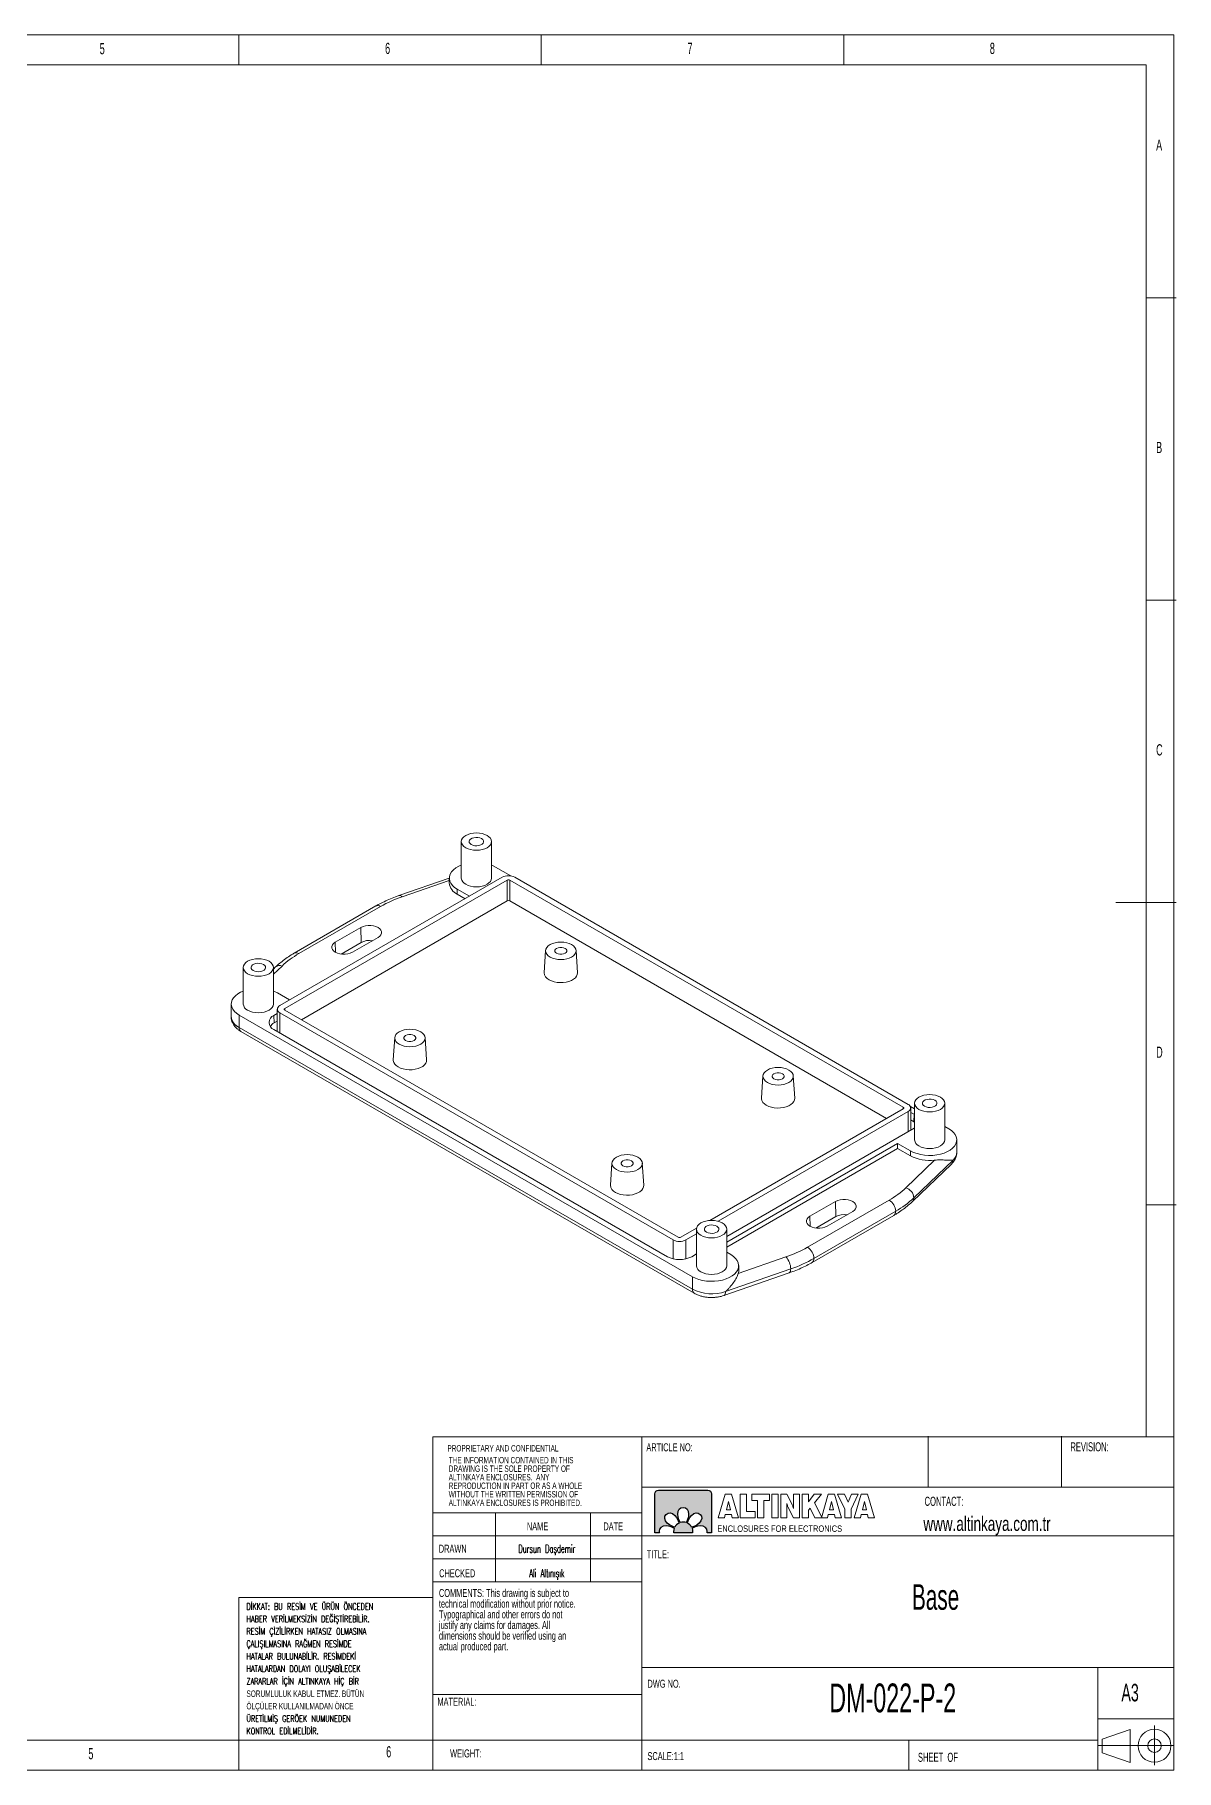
# Model space of a CAD drawing. Header units: millimetres. Extents: x 5 to 415, y 5 to 292.
# Drawn here: x 226.2 to 415, y 5 to 292 of the extents above; entities that cross this region are included whole.
import ezdxf

# ---------------------------------------------------------------- set-up
doc = ezdxf.new("R2010")
doc.units = ezdxf.units.MM
doc.layers.add('LAYER_1', color=179, linetype='Continuous', lineweight=15)
doc.layers.add('LAYER_2', color=1, linetype='Continuous')
doc.styles.add('SLDTEXTSTYLE0', font='TXT', dxfattribs={"width": 0.7})
doc.styles.add('SLDTEXTSTYLE1', font='TXT', dxfattribs={"width": 0.605})
doc.styles.add('SLDTEXTSTYLE2', font='TXT', dxfattribs={"width": 0.605, "bigfont": 'bigfont'})

# ---------------------------------------------------------------- blocks, each defined once
blk = doc.blocks.new('Block6')
at = {"layer": 'LAYER_1', "color": 250}
for p, q in [((0, 0), (1.27, 4.36)), ((1.27, 4.36), (2.44, 4.36)), ((2.44, 4.36), (3.71, 0)), ((4.04, 0), (4.04, 4.36)), ((4.04, 4.36), (5.2, 4.36)), ((5.2, 4.36), (5.2, 1.16)), ((6.19, 3.21), (6.19, 4.36)), ((6.19, 4.36), (9.41, 4.36)), ((7.23, 3.21), (6.19, 3.21)), ((7.23, 0), (7.23, 3.21)), ((9.41, 3.21), (8.39, 3.21)), ((8.39, 3.21), (8.39, 0)), ((9.41, 4.36), (9.41, 3.21)), ((9.82, 0), (9.82, 4.36)), ((9.82, 4.36), (11, 4.36)), ((11, 4.36), (11, 0)), ((11.52, 0), (11.52, 4.36)), ((11.52, 4.36), (12.62, 4.36)), ((12.62, 4.36), (13.64, 2.33)), ((13.82, 2.3), (13.82, 4.36)), ((13.82, 4.36), (14.92, 4.36)), ((14.92, 4.36), (14.92, 0)), ((15.42, 0), (15.42, 4.36)), ((15.42, 4.36), (16.57, 4.36)), ((16.57, 4.36), (16.57, 2.92)), ((16.57, 2.92), (17.61, 4.36)), ((17.61, 4.36), (18.96, 4.36)), ((18.96, 4.36), (17.67, 2.75)), ((18.94, 0), (20.21, 4.36)), ((20.21, 4.36), (21.38, 4.36)), ((21.38, 4.36), (22.65, 0)), ((23.27, 1.61), (21.94, 4.36)), ((21.94, 4.36), (23.22, 4.36)), ((23.22, 4.36), (23.84, 2.87)), ((23.84, 2.87), (24.47, 4.36)), ((25.72, 4.36), (24.42, 1.61)), ((24.47, 4.36), (25.72, 4.36)), ((25, 0), (26.27, 4.36)), ((26.27, 4.36), (27.44, 4.36)), ((27.44, 4.36), (28.71, 0)), ((1.14, 0), (0, 0)), ((1.28, 0.58), (1.14, 0)), ((2.43, 0.58), (1.28, 0.58)), ((1.86, 3), (1.49, 1.49)), ((1.49, 1.49), (2.22, 1.49)), ((2.22, 1.49), (1.86, 3)), ((2.56, 0), (2.43, 0.58)), ((3.71, 0), (2.56, 0)), ((6.77, 0), (4.04, 0)), ((5.2, 1.16), (6.77, 1.16)), ((6.77, 1.16), (6.77, 0)), ((8.39, 0), (7.23, 0)), ((11, 0), (9.82, 0)), ((12.62, 0), (11.52, 0)), ((12.62, 2.04), (12.62, 0)), ((13.82, 0), (12.8, 2.01)), ((14.92, 0), (13.82, 0)), ((16.57, 0), (15.42, 0)), ((16.86, 1.75), (16.57, 1.39)), ((16.57, 1.39), (16.57, 0)), ((17.74, 0), (16.86, 1.75)), ((17.67, 2.75), (19.12, 0)), ((19.12, 0), (17.74, 0)), ((20.08, 0), (18.94, 0)), ((20.22, 0.58), (20.08, 0)), ((21.37, 0.58), (20.22, 0.58)), ((20.8, 3), (20.43, 1.49)), ((20.43, 1.49), (21.16, 1.49)), ((21.16, 1.49), (20.8, 3)), ((21.5, 0), (21.37, 0.58)), ((22.65, 0), (21.5, 0)), ((23.27, 0), (23.27, 1.61)), ((24.42, 0), (23.27, 0)), ((24.42, 1.61), (24.42, 0)), ((26.14, 0), (25, 0)), ((26.28, 0.58), (26.14, 0)), ((27.43, 0.58), (26.28, 0.58)), ((26.86, 3), (26.49, 1.49)), ((26.49, 1.49), (27.21, 1.49)), ((27.21, 1.49), (26.86, 3)), ((27.56, 0), (27.43, 0.58)), ((28.71, 0), (27.56, 0))]:
    blk.add_line(p, q, dxfattribs=at)
for points in [[(12.7, 2.26), (12.67, 2.37), (12.63, 2.5), (12.59, 2.64)], [(12.59, 2.64), (12.6, 2.56), (12.61, 2.48), (12.62, 2.4)], [(12.62, 2.4), (12.62, 2.31), (12.62, 2.19), (12.62, 2.04)], [(12.8, 2.01), (12.77, 2.07), (12.74, 2.16), (12.7, 2.26)], [(13.64, 2.33), (13.67, 2.28), (13.7, 2.19), (13.73, 2.09)], [(13.73, 2.09), (13.77, 1.99), (13.81, 1.86), (13.85, 1.71)], [(13.82, 1.97), (13.82, 2.06), (13.82, 2.17), (13.82, 2.3)], [(13.85, 1.71), (13.84, 1.79), (13.83, 1.87), (13.82, 1.97)]]:
    blk.add_open_spline(points, degree=3, dxfattribs=at)
blk = doc.blocks.new('Block5')
at = {"layer": 'LAYER_1'}
for p, q in [((6.79, 7.34), (1.01, 5.34)), ((6.79, 7.34), (6.79, 0.54)), ((11.82, 8.19), (11.82, 0)), ((0, 4.03), (15.88, 4.03)), ((1.01, 5.34), (1.01, 2.54)), ((1.01, 2.54), (6.79, 0.54))]:
    blk.add_line(p, q, dxfattribs=at)
for radius in [3.4, 1.4]:
    blk.add_circle((11.82, 3.99), radius, dxfattribs=at)
blk = doc.blocks.new('Block4_1')
at = {"color": 7, "linetype": 'Continuous', "lineweight": 0, "insert": (0.07, 1.37), "char_height": 1.3229, "attachment_point": 1, "style": 'SLDTEXTSTYLE0'}
blk.add_mtext('ENCLOSURES FOR ELECTRONICS', dxfattribs=at)
blk = doc.blocks.new('SW_NOTE_0')
at = {"color": 0, "linetype": 'Continuous', "lineweight": 0, "char_height": 1.3229, "attachment_point": 1, "style": 'SLDTEXTSTYLE1'}
for s, insert in [('technical modification without prior notice.', (0, -0.06)), ('COMMENTS: This drawing is subject to', (0, 1.71)), ('Typographical and other errors do not', (0, -1.82)), ('justify any claims for damages. All', (0, -3.59)), ('dimensions should be verified using an', (0, -5.35)), ('actual produced part.', (0, -7.11))]:
    blk.add_mtext(s, dxfattribs=dict(at, insert=insert))
blk = doc.blocks.new('SW_NOTE_1')
at = {"color": 0, "linetype": 'Continuous', "lineweight": 0, "char_height": 1.0583, "attachment_point": 1, "style": 'SLDTEXTSTYLE1'}
for s, insert in [('THE INFORMATION CONTAINED IN THIS', (0, 1.36)), ('ALTINKAYA ENCLOSURES.  ANY', (0, -1.46)), ('DRAWING IS THE SOLE PROPERTY OF', (0, -0.05)), ('REPRODUCTION IN PART OR AS A WHOLE', (0, -2.87)), ('WITHOUT THE WRITTEN PERMISSION OF', (0, -4.28)), ('ALTINKAYA ENCLOSURES IS PROHIBITED.', (0, -5.69))]:
    blk.add_mtext(s, dxfattribs=dict(at, insert=insert))
blk = doc.blocks.new('SW_NOTE_2')
at = {"layer": 'LAYER_1', "color": 0, "char_height": 1.06, "attachment_point": 1}
for s, insert, style in [('DİKKAT: BU RESİM VE ÜRÜN ÖNCEDEN', (0, 1.37), 'SLDTEXTSTYLE2'), ('HABER VERİLMEKSİZİN DEĞİŞTİREBİLİR.', (0, -0.69), 'SLDTEXTSTYLE2'), ('RESİM ÇİZİLİRKEN HATASIZ OLMASINA', (0, -2.75), 'SLDTEXTSTYLE2'), ('ÇALIŞILMASINA RAĞMEN RESİMDE', (0, -4.81), 'SLDTEXTSTYLE2'), ('HATALAR BULUNABİLİR. RESİMDEKİ', (0, -6.87), 'SLDTEXTSTYLE2'), ('ZARARLAR İÇİN ALTINKAYA HİÇ BİR', (0, -10.99), 'SLDTEXTSTYLE2'), ('HATALARDAN DOLAYI OLUŞABİLECEK', (0, -8.93), 'SLDTEXTSTYLE2'), ('SORUMLULUK KABUL ETMEZ. BÜTÜN', (0, -13.05), 'SLDTEXTSTYLE1'), ('ÖLÇÜLER KULLANILMADAN ÖNCE', (0, -15.11), 'SLDTEXTSTYLE1'), ('ÜRETİLMİŞ GERÖEK NUMUNEDEN', (0, -17.17), 'SLDTEXTSTYLE2'), ('KONTROL EDİLMELİDİR.', (0, -19.23), 'SLDTEXTSTYLE2')]:
    blk.add_mtext(s, dxfattribs=dict(at, insert=insert, style=style))

msp = doc.modelspace()

# ---------------------------------------------------------------- hatches: boundary and pattern name
at = {"layer": 'LAYER_2'}
h = msp.add_hatch(color=256, dxfattribs=at)
edge = h.paths.add_edge_path(flags=0)
edge.add_spline(control_points=[(329.363, 51.312), (329.041, 51.312), (328.778, 51.05), (328.778, 50.727)], knot_values=[0.9444444, 0.9444444, 0.9444444, 0.9444444, 1, 1, 1, 1], weights=[1, 1, 1, 1], degree=3, periodic=0)
edge.add_line((328.778, 50.727), (328.778, 44.291))
edge.add_line((328.778, 44.291), (329.516, 44.291))
edge.add_spline(control_points=[(329.516, 44.291), (329.5, 44.362), (329.491, 44.438), (329.492, 44.518)], knot_values=[0.7777778, 0.7777778, 0.7777778, 0.7777778, 0.8333333, 0.8333333, 0.8333333, 0.8333333], weights=[1, 1, 1, 1], degree=3, periodic=0)
edge.add_spline(control_points=[(329.492, 44.518), (329.489, 45.083), (329.911, 45.404), (330.619, 45.418)], knot_values=[0.7222222, 0.7222222, 0.7222222, 0.7222222, 0.7777778, 0.7777778, 0.7777778, 0.7777778], weights=[1, 1, 1, 1], degree=3, periodic=0)
edge.add_spline(control_points=[(330.619, 45.418), (331.239, 45.429), (331.856, 45.083), (331.999, 44.997)], knot_values=[0.6666667, 0.6666667, 0.6666667, 0.6666667, 0.7222222, 0.7222222, 0.7222222, 0.7222222], weights=[1, 1, 1, 1], degree=3, periodic=0)
edge.add_spline(control_points=[(331.999, 44.997), (331.948, 44.845), (331.921, 44.683), (331.921, 44.514)], knot_values=[0.6111111, 0.6111111, 0.6111111, 0.6111111, 0.6666667, 0.6666667, 0.6666667, 0.6666667], weights=[1, 1, 1, 1], degree=3, periodic=0)
edge.add_spline(control_points=[(331.921, 44.514), (331.921, 44.438), (331.926, 44.364), (331.937, 44.291)], knot_values=[0.5555556, 0.5555556, 0.5555556, 0.5555556, 0.6111111, 0.6111111, 0.6111111, 0.6111111], weights=[1, 1, 1, 1], degree=3, periodic=0)
edge.add_line((331.937, 44.291), (334.981, 44.291))
edge.add_spline(control_points=[(334.981, 44.291), (334.992, 44.364), (334.997, 44.438), (334.997, 44.514)], knot_values=[0.4444444, 0.4444444, 0.4444444, 0.4444444, 0.5, 0.5, 0.5, 0.5], weights=[1, 1, 1, 1], degree=3, periodic=0)
edge.add_spline(control_points=[(334.997, 44.514), (334.997, 44.68), (334.971, 44.839), (334.922, 44.989)], knot_values=[0.3888889, 0.3888889, 0.3888889, 0.3888889, 0.4444444, 0.4444444, 0.4444444, 0.4444444], weights=[1, 1, 1, 1], degree=3, periodic=0)
edge.add_spline(control_points=[(334.922, 44.989), (335.07, 45.077), (335.683, 45.419), (336.299, 45.408)], knot_values=[0.3333333, 0.3333333, 0.3333333, 0.3333333, 0.3888889, 0.3888889, 0.3888889, 0.3888889], weights=[1, 1, 1, 1], degree=3, periodic=0)
edge.add_spline(control_points=[(336.299, 45.408), (337.007, 45.395), (337.429, 45.073), (337.427, 44.509)], knot_values=[0.2777778, 0.2777778, 0.2777778, 0.2777778, 0.3333333, 0.3333333, 0.3333333, 0.3333333], weights=[1, 1, 1, 1], degree=3, periodic=0)
edge.add_spline(control_points=[(337.427, 44.509), (337.427, 44.432), (337.419, 44.359), (337.404, 44.291)], knot_values=[0.2222222, 0.2222222, 0.2222222, 0.2222222, 0.2777778, 0.2777778, 0.2777778, 0.2777778], weights=[1, 1, 1, 1], degree=3, periodic=0)
edge.add_line((337.404, 44.291), (338.14, 44.291))
edge.add_line((338.14, 44.291), (338.14, 50.727))
edge.add_spline(control_points=[(338.14, 50.727), (338.14, 51.05), (337.877, 51.312), (337.555, 51.312)], knot_values=[0.0555556, 0.0555556, 0.0555556, 0.0555556, 0.1111111, 0.1111111, 0.1111111, 0.1111111], weights=[1, 1, 1, 1], degree=3, periodic=0)
edge.add_line((337.555, 51.312), (329.363, 51.312))
edge = h.paths.add_edge_path(flags=0)
edge.add_spline(control_points=[(333.943, 45.974), (333.791, 46.025), (333.628, 46.052), (333.459, 46.052)], knot_values=[0.6666667, 0.6666667, 0.6666667, 0.6666667, 0.8333333, 0.8333333, 0.8333333, 0.8333333], weights=[1, 1, 1, 1], degree=3, periodic=0)
edge.add_spline(control_points=[(333.459, 46.052), (333.293, 46.052), (333.133, 46.026), (332.984, 45.977)], knot_values=[0.8333333, 0.8333333, 0.8333333, 0.8333333, 1, 1, 1, 1], weights=[1, 1, 1, 1], degree=3, periodic=0)
edge.add_spline(control_points=[(332.984, 45.977), (332.895, 46.124), (332.553, 46.737), (332.565, 47.354)], knot_values=[0, 0, 0, 0, 0.1666667, 0.1666667, 0.1666667, 0.1666667], weights=[1, 1, 1, 1], degree=3, periodic=0)
edge.add_spline(control_points=[(332.565, 47.354), (332.578, 48.062), (332.9, 48.483), (333.464, 48.481)], knot_values=[0.1666667, 0.1666667, 0.1666667, 0.1666667, 0.3333333, 0.3333333, 0.3333333, 0.3333333], weights=[1, 1, 1, 1], degree=3, periodic=0)
edge.add_spline(control_points=[(333.464, 48.481), (334.028, 48.483), (334.35, 48.062), (334.363, 47.354)], knot_values=[0.3333333, 0.3333333, 0.3333333, 0.3333333, 0.5, 0.5, 0.5, 0.5], weights=[1, 1, 1, 1], degree=3, periodic=0)
edge.add_spline(control_points=[(334.363, 47.354), (334.374, 46.733), (334.028, 46.117), (333.943, 45.974)], knot_values=[0.5, 0.5, 0.5, 0.5, 0.6666667, 0.6666667, 0.6666667, 0.6666667], weights=[1, 1, 1, 1], degree=3, periodic=0)
edge = h.paths.add_edge_path(flags=0)
edge.add_spline(control_points=[(332.091, 47.16), (332.537, 46.731), (332.728, 46.052), (332.769, 45.889)], knot_values=[0.6, 0.6, 0.6, 0.6, 0.8, 0.8, 0.8, 0.8], weights=[1, 1, 1, 1], degree=3, periodic=0)
edge.add_spline(control_points=[(332.769, 45.889), (332.476, 45.741), (332.237, 45.503), (332.088, 45.212)], knot_values=[0.8, 0.8, 0.8, 0.8, 1, 1, 1, 1], weights=[1, 1, 1, 1], degree=3, periodic=0)
edge.add_spline(control_points=[(332.088, 45.212), (331.919, 45.254), (331.246, 45.446), (330.819, 45.889)], knot_values=[0, 0, 0, 0, 0.2, 0.2, 0.2, 0.2], weights=[1, 1, 1, 1], degree=3, periodic=0)
edge.add_spline(control_points=[(330.819, 45.889), (330.328, 46.399), (330.257, 46.924), (330.658, 47.322)], knot_values=[0.2, 0.2, 0.2, 0.2, 0.4, 0.4, 0.4, 0.4], weights=[1, 1, 1, 1], degree=3, periodic=0)
edge.add_spline(control_points=[(330.658, 47.322), (331.056, 47.722), (331.581, 47.652), (332.091, 47.16)], knot_values=[0.4, 0.4, 0.4, 0.4, 0.6, 0.6, 0.6, 0.6], weights=[1, 1, 1, 1], degree=3, periodic=0)
edge = h.paths.add_edge_path(flags=0)
edge.add_spline(control_points=[(336.106, 45.882), (335.676, 45.436), (334.997, 45.245), (334.834, 45.204)], knot_values=[0.6, 0.6, 0.6, 0.6, 0.8, 0.8, 0.8, 0.8], weights=[1, 1, 1, 1], degree=3, periodic=0)
edge.add_spline(control_points=[(334.834, 45.204), (334.687, 45.497), (334.449, 45.736), (334.157, 45.885)], knot_values=[0.8, 0.8, 0.8, 0.8, 1, 1, 1, 1], weights=[1, 1, 1, 1], degree=3, periodic=0)
edge.add_spline(control_points=[(334.157, 45.885), (334.199, 46.053), (334.391, 46.726), (334.834, 47.153)], knot_values=[0, 0, 0, 0, 0.2, 0.2, 0.2, 0.2], weights=[1, 1, 1, 1], degree=3, periodic=0)
edge.add_spline(control_points=[(334.834, 47.153), (335.344, 47.645), (335.87, 47.715), (336.267, 47.315)], knot_values=[0.2, 0.2, 0.2, 0.2, 0.4, 0.4, 0.4, 0.4], weights=[1, 1, 1, 1], degree=3, periodic=0)
edge.add_spline(control_points=[(336.267, 47.315), (336.668, 46.917), (336.597, 46.392), (336.106, 45.882)], knot_values=[0.4, 0.4, 0.4, 0.4, 0.6, 0.6, 0.6, 0.6], weights=[1, 1, 1, 1], degree=3, periodic=0)

# ---------------------------------------------------------------- linework, layer by layer
at = {"color": 7, "linetype": 'Continuous', "lineweight": 15}
for p, q in [((296.766, 158.57), (296.766, 152.528)), ((301.766, 152.528), (301.766, 158.57)), ((303.535, 152.677), (266.765, 131.45)), ((304.332, 152.217), (267.562, 130.99)), ((294.788, 152.53), (286.465, 149.643)), ((294.788, 152.544), (294.78, 151.727)), ((304.969, 152.892), (302.433, 154.356)), ((304.358, 148.772), (304.332, 152.217)), ((304.782, 148.772), (304.808, 152.217)), ((369.862, 114.662), (304.808, 152.217)), ((370.658, 115.122), (305.604, 152.677)), ((296.1, 150.7), (296.094, 149.88)), ((296.094, 149.88), (297.392, 149.13)), ((296.1, 150.7), (298.105, 149.542)), ((282.654, 147.922), (269.135, 140.118)), ((283.417, 147.847), (269.898, 140.043)), ((304.358, 148.772), (270.32, 129.123)), ((367.103, 112.795), (304.782, 148.772)), ((280.175, 144.364), (275.932, 141.914)), ((280.212, 141.893), (280.175, 144.364)), ((280.212, 141.893), (276.888, 139.974)), ((278.76, 140.282), (283.003, 142.731)), ((266.069, 137.849), (265.704, 137.498)), ((310.719, 140.56), (310.484, 136.891)), ((315.98, 136.891), (315.744, 140.56)), ((260.704, 137.752), (260.704, 131.709)), ((265.704, 131.709), (265.704, 137.752)), ((268.376, 132.38), (266.371, 133.537)), ((258.726, 131.725), (258.704, 129.684)), ((258.704, 129.636), (258.704, 129.636)), ((260.022, 127.831), (260.037, 129.881)), ((260.037, 129.881), (334.991, 86.612)), ((266.329, 130.125), (265.785, 129.811)), ((265.803, 128.576), (265.785, 129.811)), ((266.337, 130.858), (266.3, 127.428)), ((266.765, 130.255), (331.819, 92.7)), ((267.562, 130.715), (332.616, 93.16)), ((260.022, 127.831), (334.975, 84.562)), ((260.022, 127.831), (334.975, 84.562)), ((260.022, 127.831), (260.022, 127.831)), ((260.338, 127.154), (335.291, 83.884)), ((265.785, 127.485), (330.839, 89.93)), ((266.316, 128.871), (265.803, 128.576)), ((285.758, 126.151), (285.523, 122.481)), ((291.019, 122.481), (290.783, 126.151)), ((346.64, 119.824), (346.405, 116.154)), ((351.901, 116.154), (351.665, 119.824)), ((371.72, 115.301), (371.72, 109.258)), ((376.72, 109.258), (376.72, 115.301)), ((337.865, 95.916), (369.862, 114.387)), ((339.232, 95.785), (370.658, 113.927)), ((371.72, 114.357), (371.031, 114.755)), ((371.124, 111.1), (371.087, 114.53)), ((371.639, 113.483), (371.095, 113.797)), ((371.62, 112.248), (371.108, 112.543)), ((371.62, 112.248), (371.639, 113.483)), ((371.72, 112.187), (371.62, 112.248)), ((371.72, 113.434), (371.639, 113.483)), ((340.657, 93.271), (371.639, 111.156)), ((371.639, 111.156), (371.72, 111.205)), ((377.386, 111.086), (376.72, 111.471)), ((378.72, 107.233), (378.698, 109.274)), ((340.657, 92.35), (368.916, 108.664)), ((340.657, 91.526), (368.916, 107.84)), ((368.916, 108.664), (371.053, 107.43)), ((368.916, 108.664), (368.916, 107.84)), ((368.916, 107.84), (371.047, 106.61)), ((371.053, 107.43), (371.047, 106.61)), ((378.719, 107.185), (378.719, 107.185)), ((321.679, 105.414), (321.444, 101.745)), ((326.94, 101.745), (326.704, 105.414)), ((370.298, 101.34), (375.038, 105.895)), ((371.355, 99.036), (377.826, 105.254)), ((371.606, 99.662), (378.077, 105.879)), ((371.606, 99.662), (378.077, 105.879)), ((378.077, 105.879), (378.077, 105.879)), ((354.007, 91.488), (367.525, 99.292)), ((358.663, 99.053), (354.421, 96.604)), ((358.7, 96.582), (358.663, 99.053)), ((371.606, 99.662), (371.606, 99.662)), ((354.77, 88.963), (368.289, 96.767)), ((355.086, 89.64), (368.605, 97.444)), ((355.086, 89.64), (368.605, 97.444)), ((358.7, 96.582), (355.377, 94.663)), ((357.249, 94.971), (361.492, 97.42)), ((368.605, 97.444), (368.605, 97.444)), ((333.092, 93.16), (335.674, 94.651)), ((333.889, 92.7), (335.657, 93.721)), ((335.657, 94.482), (335.657, 88.44)), ((340.657, 88.44), (340.657, 94.482)), ((334.869, 89.93), (335.657, 90.385)), ((341.324, 90.268), (340.657, 90.653)), ((342.569, 87.151), (350.459, 89.888)), ((355.086, 89.64), (355.086, 89.64)), ((334.975, 84.562), (334.991, 86.612)), ((340.189, 83.506), (350.959, 87.242)), ((340.475, 84.172), (351.245, 87.907)), ((340.475, 84.172), (351.245, 87.907)), ((342.644, 87.639), (342.635, 88.456)), ((351.245, 87.907), (351.245, 87.907)), ((334.975, 84.562), (334.975, 84.562)), ((340.475, 84.172), (340.475, 84.172))]:
    msp.add_line(p, q, dxfattribs=at)
at = {"color": 8, "linetype": 'Continuous', "lineweight": 15}
for p, q in [((294.784, 152.159), (286.965, 149.447)), ((275.957, 140.268), (275.932, 141.914)), ((267.126, 137.994), (265.704, 136.628)), ((266.765, 130.255), (266.74, 126.933)), ((267.564, 130.714), (267.562, 130.99)), ((369.86, 114.386), (369.862, 114.662)), ((370.658, 113.927), (370.683, 110.605)), ((354.445, 94.957), (354.421, 96.604)), ((331.819, 92.7), (331.796, 89.566)), ((333.889, 92.7), (333.912, 89.566))]:
    msp.add_line(p, q, dxfattribs=at)
at = {"color": 7, "linetype": 'Continuous', "lineweight": 15, "flags": 128}
for points in [[(297.499, 157.55), (297.877, 157.37), (298.31, 157.237), (298.779, 157.155), (299.266, 157.127), (299.754, 157.155), (300.223, 157.237), (300.655, 157.37), (301.034, 157.55), (301.345, 157.768), (301.576, 158.018), (301.718, 158.289), (301.766, 158.57), (301.718, 158.852), (301.576, 159.123), (301.345, 159.372), (301.034, 159.591), (300.655, 159.77), (300.223, 159.904), (299.754, 159.986), (299.266, 160.013), (298.779, 159.986), (298.31, 159.904), (297.877, 159.77), (297.499, 159.591), (297.188, 159.372), (296.957, 159.123), (296.814, 158.852), (296.766, 158.57), (296.814, 158.289), (296.957, 158.018), (297.188, 157.768), (297.499, 157.55)], [(298.418, 158.08), (298.691, 157.962), (299.011, 157.893), (299.352, 157.879), (299.686, 157.921), (299.986, 158.016), (300.227, 158.155), (300.391, 158.328), (300.463, 158.521), (300.439, 158.718), (300.32, 158.902), (300.115, 159.06), (299.842, 159.178), (299.521, 159.247), (299.181, 159.261), (298.847, 159.219), (298.547, 159.125), (298.306, 158.985), (298.142, 158.812), (298.069, 158.62), (298.094, 158.423), (298.213, 158.238), (298.418, 158.08)], [(296.766, 154.673), (296.345, 154.487), (295.872, 154.214), (295.475, 153.903), (295.162, 153.562), (294.941, 153.197), (294.816, 152.817), (294.791, 152.431), (294.866, 152.047), (295.04, 151.674), (295.307, 151.32), (295.663, 150.993), (296.1, 150.7)], [(297.499, 151.507), (297.877, 151.328), (298.31, 151.195), (298.779, 151.112), (299.266, 151.085), (299.754, 151.112), (300.223, 151.195), (300.655, 151.328), (301.034, 151.507), (301.345, 151.726), (301.576, 151.976), (301.718, 152.246), (301.766, 152.528)], [(302.433, 154.356), (301.926, 154.608), (301.766, 154.673)], [(283.003, 142.731), (283.282, 142.933), (283.477, 143.166), (283.576, 143.418), (283.576, 143.677), (283.477, 143.929), (283.282, 144.162), (283.003, 144.364), (282.653, 144.525), (282.249, 144.637), (281.813, 144.695), (281.365, 144.695), (280.928, 144.637), (280.525, 144.525), (280.175, 144.364)], [(275.932, 141.914), (275.653, 141.712), (275.458, 141.479), (275.359, 141.227), (275.359, 140.969), (275.458, 140.717), (275.653, 140.484), (275.932, 140.282), (276.282, 140.12), (276.686, 140.008), (277.122, 139.951), (277.57, 139.951), (278.007, 140.008), (278.41, 140.12), (278.76, 140.282)], [(311.454, 139.48), (311.835, 139.3), (312.27, 139.166), (312.741, 139.083), (313.232, 139.055), (313.722, 139.083), (314.194, 139.166), (314.629, 139.3), (315.01, 139.48), (315.322, 139.7), (315.555, 139.951), (315.698, 140.224), (315.746, 140.507), (315.698, 140.79), (315.555, 141.062), (315.322, 141.313), (315.01, 141.533), (314.629, 141.713), (314.194, 141.848), (313.722, 141.93), (313.232, 141.958), (312.741, 141.93), (312.27, 141.848), (311.835, 141.713), (311.454, 141.533), (311.141, 141.313), (310.909, 141.062), (310.766, 140.79), (310.718, 140.507), (310.766, 140.224), (310.909, 139.951), (311.141, 139.7), (311.454, 139.48)], [(312.525, 140.098), (312.778, 139.992), (313.075, 139.936), (313.388, 139.936), (313.686, 139.992), (313.939, 140.098), (314.123, 140.245), (314.219, 140.416), (314.219, 140.597), (314.123, 140.769), (313.939, 140.915), (313.686, 141.021), (313.388, 141.077), (313.075, 141.077), (312.778, 141.021), (312.525, 140.915), (312.341, 140.769), (312.244, 140.597), (312.244, 140.416), (312.341, 140.245), (312.525, 140.098)], [(261.436, 136.731), (261.815, 136.552), (262.247, 136.419), (262.716, 136.336), (263.204, 136.309), (263.692, 136.336), (264.161, 136.419), (264.593, 136.552), (264.972, 136.731), (265.283, 136.95), (265.514, 137.2), (265.656, 137.47), (265.704, 137.752), (265.656, 138.033), (265.514, 138.304), (265.283, 138.554), (264.972, 138.772), (264.593, 138.952), (264.161, 139.085), (263.692, 139.167), (263.204, 139.195), (262.716, 139.167), (262.247, 139.085), (261.815, 138.952), (261.436, 138.772), (261.125, 138.554), (260.894, 138.304), (260.752, 138.033), (260.704, 137.752), (260.752, 137.47), (260.894, 137.2), (261.125, 136.95), (261.436, 136.731)], [(262.355, 137.262), (262.629, 137.144), (262.949, 137.075), (263.29, 137.061), (263.623, 137.103), (263.923, 137.197), (264.165, 137.337), (264.328, 137.51), (264.401, 137.702), (264.377, 137.899), (264.257, 138.084), (264.052, 138.242), (263.779, 138.36), (263.459, 138.429), (263.118, 138.443), (262.785, 138.401), (262.485, 138.306), (262.243, 138.167), (262.08, 137.994), (262.007, 137.801), (262.031, 137.605), (262.151, 137.42), (262.355, 137.262)], [(311.287, 135.71), (311.678, 135.523), (312.121, 135.38), (312.602, 135.287), (313.105, 135.246), (313.612, 135.26), (314.106, 135.327), (314.57, 135.445), (314.989, 135.611), (315.347, 135.818), (315.634, 136.06), (315.839, 136.328), (315.955, 136.613), (315.98, 136.891)], [(260.704, 133.854), (260.283, 133.669), (259.81, 133.396), (259.412, 133.085), (259.099, 132.743), (258.878, 132.379), (258.754, 131.999), (258.729, 131.613), (258.804, 131.229), (258.977, 130.856), (259.245, 130.501), (259.601, 130.174), (260.037, 129.881)], [(266.371, 133.537), (265.863, 133.79), (265.704, 133.854)], [(261.436, 130.689), (261.815, 130.509), (262.247, 130.376), (262.716, 130.294), (263.204, 130.266), (263.692, 130.294), (264.161, 130.376), (264.593, 130.509), (264.972, 130.689), (265.283, 130.908), (265.514, 131.157), (265.656, 131.428), (265.704, 131.709)], [(290.049, 127.123), (289.668, 127.304), (289.233, 127.438), (288.761, 127.521), (288.271, 127.548), (287.78, 127.521), (287.309, 127.438), (286.874, 127.304), (286.493, 127.123), (286.18, 126.903), (285.948, 126.652), (285.805, 126.38), (285.757, 126.097), (285.805, 125.814), (285.948, 125.542), (286.18, 125.291), (286.493, 125.071), (286.874, 124.89), (287.309, 124.756), (287.78, 124.674), (288.271, 124.646), (288.761, 124.674), (289.233, 124.756), (289.668, 124.89), (290.049, 125.071), (290.361, 125.291), (290.594, 125.542), (290.737, 125.814), (290.785, 126.097), (290.737, 126.38), (290.594, 126.652), (290.361, 126.903), (290.049, 127.123)], [(287.564, 125.689), (287.817, 125.583), (288.114, 125.527), (288.427, 125.527), (288.725, 125.583), (288.978, 125.689), (289.162, 125.835), (289.259, 126.007), (289.259, 126.187), (289.162, 126.359), (288.978, 126.505), (288.725, 126.611), (288.427, 126.667), (288.114, 126.667), (287.817, 126.611), (287.564, 126.505), (287.38, 126.359), (287.283, 126.187), (287.283, 126.007), (287.38, 125.835), (287.564, 125.689)], [(285.523, 122.481), (285.524, 122.349), (285.594, 122.059), (285.755, 121.781), (286.002, 121.525), (286.326, 121.3), (286.717, 121.113), (287.16, 120.97), (287.641, 120.877), (288.144, 120.837), (288.651, 120.85), (289.145, 120.917), (289.609, 121.036), (290.028, 121.201), (290.387, 121.408), (290.673, 121.65), (290.878, 121.918), (290.995, 122.203), (291.019, 122.481)], [(350.931, 120.796), (350.55, 120.977), (350.115, 121.111), (349.643, 121.193), (349.153, 121.221), (348.662, 121.193), (348.191, 121.111), (347.756, 120.977), (347.375, 120.796), (347.062, 120.576), (346.83, 120.325), (346.687, 120.053), (346.639, 119.77), (346.687, 119.487), (346.83, 119.214), (347.062, 118.964), (347.375, 118.744), (347.756, 118.563), (348.191, 118.429), (348.662, 118.346), (349.153, 118.318), (349.643, 118.346), (350.115, 118.429), (350.55, 118.563), (350.931, 118.744), (351.243, 118.964), (351.476, 119.214), (351.619, 119.487), (351.667, 119.77), (351.619, 120.053), (351.476, 120.325), (351.243, 120.576), (350.931, 120.796)], [(348.446, 119.362), (348.699, 119.256), (348.996, 119.2), (349.309, 119.2), (349.607, 119.256), (349.86, 119.362), (350.044, 119.508), (350.14, 119.68), (350.14, 119.86), (350.044, 120.032), (349.86, 120.178), (349.607, 120.284), (349.309, 120.34), (348.996, 120.34), (348.699, 120.284), (348.446, 120.178), (348.262, 120.032), (348.165, 119.86), (348.165, 119.68), (348.262, 119.508), (348.446, 119.362)], [(346.405, 116.154), (346.406, 116.022), (346.476, 115.732), (346.637, 115.454), (346.884, 115.198), (347.208, 114.973), (347.599, 114.786), (348.042, 114.643), (348.523, 114.55), (349.026, 114.51), (349.533, 114.523), (350.027, 114.59), (350.491, 114.709), (350.91, 114.874), (351.268, 115.081), (351.555, 115.323), (351.76, 115.591), (351.876, 115.876), (351.901, 116.154)], [(372.452, 114.28), (372.831, 114.101), (373.263, 113.967), (373.732, 113.885), (374.22, 113.857), (374.707, 113.885), (375.176, 113.967), (375.609, 114.101), (375.987, 114.28), (376.298, 114.499), (376.529, 114.748), (376.672, 115.019), (376.72, 115.301), (376.672, 115.582), (376.529, 115.853), (376.298, 116.102), (375.987, 116.321), (375.609, 116.501), (375.176, 116.634), (374.707, 116.716), (374.22, 116.744), (373.732, 116.716), (373.263, 116.634), (372.831, 116.501), (372.452, 116.321), (372.141, 116.102), (371.91, 115.853), (371.768, 115.582), (371.72, 115.301), (371.768, 115.019), (371.91, 114.748), (372.141, 114.499), (372.452, 114.28)], [(373.371, 114.811), (373.645, 114.693), (373.965, 114.624), (374.305, 114.61), (374.639, 114.652), (374.939, 114.746), (375.18, 114.885), (375.344, 115.059), (375.417, 115.251), (375.392, 115.448), (375.273, 115.633), (375.068, 115.79), (374.795, 115.909), (374.475, 115.978), (374.134, 115.992), (373.8, 115.95), (373.501, 115.855), (373.259, 115.716), (373.095, 115.543), (373.023, 115.35), (373.047, 115.153), (373.167, 114.969), (373.371, 114.811)], [(371.053, 107.43), (371.56, 107.178), (372.127, 106.973), (372.741, 106.818), (373.387, 106.718), (374.052, 106.675), (374.721, 106.689), (375.379, 106.761), (376.011, 106.889), (376.602, 107.069), (377.141, 107.299), (377.614, 107.572), (378.012, 107.883), (378.324, 108.224), (378.545, 108.589), (378.67, 108.969), (378.695, 109.355), (378.62, 109.739), (378.447, 110.112), (378.179, 110.466), (377.823, 110.793), (377.386, 111.086)], [(372.452, 108.238), (372.831, 108.058), (373.263, 107.925), (373.732, 107.843), (374.22, 107.815), (374.707, 107.843), (375.176, 107.925), (375.609, 108.058), (375.987, 108.238), (376.298, 108.456), (376.529, 108.706), (376.672, 108.977), (376.72, 109.258)], [(322.414, 104.334), (322.795, 104.153), (323.23, 104.019), (323.701, 103.937), (324.192, 103.909), (324.682, 103.937), (325.154, 104.019), (325.589, 104.153), (325.97, 104.334), (326.282, 104.554), (326.515, 104.805), (326.658, 105.077), (326.706, 105.36), (326.658, 105.643), (326.515, 105.916), (326.282, 106.167), (325.97, 106.387), (325.589, 106.567), (325.154, 106.701), (324.682, 106.784), (324.192, 106.812), (323.701, 106.784), (323.23, 106.701), (322.795, 106.567), (322.414, 106.387), (322.101, 106.167), (321.869, 105.916), (321.726, 105.643), (321.678, 105.36), (321.726, 105.077), (321.869, 104.805), (322.101, 104.554), (322.414, 104.334)], [(323.485, 104.952), (323.738, 104.846), (324.035, 104.79), (324.348, 104.79), (324.646, 104.846), (324.899, 104.952), (325.083, 105.098), (325.18, 105.27), (325.18, 105.451), (325.083, 105.622), (324.899, 105.768), (324.646, 105.875), (324.348, 105.93), (324.035, 105.93), (323.738, 105.875), (323.485, 105.768), (323.301, 105.622), (323.204, 105.451), (323.204, 105.27), (323.301, 105.098), (323.485, 104.952)], [(322.247, 100.563), (322.638, 100.376), (323.081, 100.234), (323.562, 100.14), (324.065, 100.1), (324.572, 100.114), (325.066, 100.181), (325.53, 100.299), (325.949, 100.465), (326.308, 100.672), (326.594, 100.913), (326.799, 101.181), (326.916, 101.467), (326.94, 101.745)], [(361.492, 97.42), (361.771, 97.622), (361.965, 97.855), (362.065, 98.107), (362.065, 98.366), (361.965, 98.618), (361.771, 98.851), (361.492, 99.053), (361.142, 99.214), (360.738, 99.326), (360.302, 99.384), (359.854, 99.384), (359.417, 99.326), (359.014, 99.214), (358.663, 99.053)], [(336.39, 93.462), (336.768, 93.282), (337.201, 93.149), (337.67, 93.067), (338.157, 93.039), (338.645, 93.067), (339.114, 93.149), (339.546, 93.282), (339.925, 93.462), (340.236, 93.68), (340.467, 93.93), (340.609, 94.201), (340.657, 94.482), (340.609, 94.764), (340.467, 95.035), (340.236, 95.284), (339.925, 95.503), (339.546, 95.682), (339.114, 95.816), (338.645, 95.898), (338.157, 95.925), (337.67, 95.898), (337.201, 95.816), (336.768, 95.682), (336.39, 95.503), (336.079, 95.284), (335.848, 95.035), (335.705, 94.764), (335.657, 94.482), (335.705, 94.201), (335.848, 93.93), (336.079, 93.68), (336.39, 93.462)], [(337.309, 93.992), (337.582, 93.874), (337.902, 93.805), (338.243, 93.791), (338.577, 93.833), (338.876, 93.928), (339.118, 94.067), (339.282, 94.24), (339.354, 94.433), (339.33, 94.629), (339.21, 94.814), (339.006, 94.972), (338.732, 95.09), (338.412, 95.159), (338.072, 95.173), (337.738, 95.131), (337.438, 95.037), (337.197, 94.897), (337.033, 94.724), (336.96, 94.532), (336.985, 94.335), (337.104, 94.15), (337.309, 93.992)], [(354.421, 96.604), (354.141, 96.402), (353.947, 96.169), (353.848, 95.917), (353.848, 95.658), (353.947, 95.406), (354.141, 95.173), (354.421, 94.971), (354.771, 94.81), (355.174, 94.698), (355.611, 94.64), (356.059, 94.64), (356.496, 94.698), (356.899, 94.81), (357.249, 94.971)], [(334.991, 86.612), (335.498, 86.36), (336.065, 86.154), (336.678, 86), (337.325, 85.9), (337.99, 85.856), (338.659, 85.871), (339.316, 85.943), (339.948, 86.07), (340.54, 86.251), (341.078, 86.48), (341.552, 86.754), (341.949, 87.064), (342.262, 87.406), (342.483, 87.771), (342.607, 88.15), (342.632, 88.536), (342.557, 88.92), (342.384, 89.294), (342.117, 89.648), (341.76, 89.975), (341.324, 90.268)], [(336.39, 87.419), (336.768, 87.24), (337.201, 87.106), (337.67, 87.024), (338.157, 86.997), (338.645, 87.024), (339.114, 87.106), (339.546, 87.24), (339.925, 87.419), (340.236, 87.638), (340.467, 87.888), (340.609, 88.158), (340.657, 88.44)], [(342.569, 87.151), (342.635, 87.462), (342.644, 87.639)]]:
    msp.add_lwpolyline(points, dxfattribs=at)
at = {"color": 8, "linetype": 'Continuous', "lineweight": 15, "flags": 128}
for points in [[(351.245, 87.907), (351.227, 87.684), (351.181, 87.498), (351.107, 87.357), (351.01, 87.266), (350.959, 87.242)], [(340.475, 84.172), (340.458, 83.948), (340.411, 83.763), (340.338, 83.621), (340.24, 83.53), (340.189, 83.507)]]:
    msp.add_lwpolyline(points, dxfattribs=at)
at = {"color": 7, "linetype": 'Continuous', "lineweight": 15}
for centre, radius, start, end in [((298.018, 152.653), 1.257, 185.69463, 245.62543), ((304.57, 150.68), 2.249, 62.60961, 117.39039), ((304.57, 151.757), 0.517, 62.60962, 117.39019), ((293.633, 129.931), 20.624, 108.8618, 119.69154), ((297.056, 151.955), 2.288, 185.71786, 245.12785), ((304.57, 148.363), 0.461, 62.60959, 117.3902), ((281.581, 139.257), 2.97, 80.67267, 117.46416), ((276.972, 127.57), 14.339, 119.55739, 133.36352), ((311.83, 136.943), 1.347, 182.20293, 246.24352), ((260.922, 129.866), 2.225, 184.69617, 246.14963), ((261.955, 131.834), 1.257, 185.69471, 245.62534), ((266.226, 128.648), 1.244, 110.78339, 249.21661), ((266.992, 130.853), 0.639, 110.78332, 249.21668), ((267.614, 130.853), 0.147, 110.78378, 249.21677), ((266.652, 126.977), 1.81, 117.95269, 144.99077), ((266.84, 127.427), 0.539, 179.79654, 212.17852), ((370.432, 114.524), 0.639, 290.78332, 69.21668), ((369.809, 114.524), 0.147, 290.78378, 69.21677), ((370.584, 111.098), 0.54, 327.82729, 0.19693), ((372.971, 109.383), 1.257, 185.6947, 245.62535), ((374.186, 112.631), 6.79, 242.46894, 277.21147), ((376.864, 107.284), 1.857, 310.80401, 358.414), ((322.79, 101.796), 1.347, 182.20316, 246.24335), ((360.452, 111.765), 14.339, 299.55739, 313.36352), ((369.646, 99.483), 1.968, 5.2041, 70.66249), ((366.256, 97.312), 2.352, 3.22862, 57.34789), ((360.947, 110.948), 15.524, 299.55751, 313.36352), ((360.947, 110.948), 15.524, 299.55751, 313.36352), ((360.07, 93.946), 2.97, 80.67267, 117.46429), ((332.854, 94.698), 2.249, 242.60961, 297.39039), ((332.854, 93.62), 0.517, 242.60962, 297.39019), ((332.854, 93.819), 4.381, 242.60966, 297.39034), ((343.791, 109.404), 20.624, 288.8618, 299.69154), ((348.157, 87.828), 3.089, 1.48086, 41.827), ((344.026, 109.037), 22.328, 288.86181, 299.69144), ((344.026, 109.036), 22.328, 288.86181, 299.69144), ((352.738, 89.508), 2.352, 3.22862, 57.34789), ((336.908, 88.565), 1.257, 185.69479, 245.62526), ((338.184, 90.835), 7.046, 242.91323, 288.97784), ((338.184, 90.835), 7.046, 242.91328, 288.9778)]:
    msp.add_arc(centre, radius, start, end, dxfattribs=at)
at = {"color": 8, "linetype": 'Continuous', "lineweight": 15}
for centre, radius, start, end in [((286.557, 149.142), 0.51, 36.82441, 100.4771), ((282.974, 147.262), 0.733, 52.81752, 115.87188), ((266.714, 137.074), 1.009, 65.88411, 129.80121), ((269.455, 139.458), 0.733, 52.81362, 115.89054), ((260.934, 129.88), 2.243, 186.25535, 246.0089), ((260.776, 127.77), 0.756, 175.39232, 234.64152), ((376.856, 107.29), 1.866, 310.86949, 357.08287), ((377.221, 105.859), 0.856, 314.99092, 1.31323), ((370.75, 99.642), 0.856, 314.98532, 1.31286), ((367.851, 97.383), 0.756, 305.35883, 4.60733), ((354.333, 89.579), 0.756, 305.32955, 4.60984), ((335.729, 84.501), 0.756, 175.38925, 234.67751)]:
    msp.add_arc(centre, radius, start, end, dxfattribs=at)
at = {"color": 7, "linetype": 'Continuous', "lineweight": 15}
for points, knots in [([(286.465, 149.643), (286.267, 149.572), (285.694, 149.369), (284.781, 148.998), (283.761, 148.526), (283.064, 148.157), (282.709, 147.954), (282.654, 147.922)], [0, 0, 0, 0, 0.1448466, 0.4185912, 0.6927514, 0.9526179, 1, 1, 1, 1]), ([(269.135, 140.118), (268.969, 140.02), (268.488, 139.737), (267.739, 139.238), (266.929, 138.623), (266.386, 138.151), (266.115, 137.893), (266.069, 137.849)], [0, 0, 0, 0, 0.1446641, 0.4175064, 0.6905094, 0.9472875, 1, 1, 1, 1]), ([(258.712, 129.632), (258.716, 129.516), (258.726, 129.249), (258.837, 128.843), (259.022, 128.427), (259.278, 128.04), (259.601, 127.686), (259.957, 127.389), (260.22, 127.226), (260.338, 127.154)], [0, 0, 0, 0, 0.1122825, 0.2594952, 0.4063725, 0.5555839, 0.7095812, 0.870167, 1, 1, 1, 1]), ([(377.826, 105.254), (377.906, 105.335), (378.097, 105.529), (378.341, 105.873), (378.547, 106.279), (378.674, 106.717), (378.73, 107.03), (378.718, 107.195), (378.718, 107.201)], [0, 0, 0, 0, 0.1551508, 0.3682525, 0.5738787, 0.7746349, 0.9907864, 1, 1, 1, 1]), ([(375.038, 105.895), (375.209, 105.913), (375.376, 105.924), (375.702, 105.935), (375.862, 105.936), (376.317, 105.932), (376.594, 105.92), (377.106, 105.895), (377.332, 105.882), (377.637, 105.87), (377.733, 105.868), (377.868, 105.866), (377.911, 105.866), (377.974, 105.866), (377.995, 105.867), (378.026, 105.868), (378.036, 105.868), (378.056, 105.87), (378.066, 105.868), (378.077, 105.879)], [0, 0, 0, 0, 0.125, 0.125, 0.25, 0.25, 0.5, 0.5, 0.75, 0.75, 0.875, 0.875, 0.9375, 0.9375, 0.96875, 0.96875, 0.984375, 0.984375, 1, 1, 1, 1]), ([(368.289, 96.767), (368.455, 96.865), (368.935, 97.148), (369.684, 97.647), (370.495, 98.262), (371.037, 98.734), (371.309, 98.992), (371.355, 99.036)], [0, 0, 0, 0, 0.1446641, 0.4175064, 0.6905094, 0.9472875, 1, 1, 1, 1]), ([(340.475, 84.172), (340.494, 84.178), (340.51, 84.195), (340.542, 84.224), (340.558, 84.238), (340.605, 84.282), (340.636, 84.312), (340.729, 84.401), (340.79, 84.461), (340.969, 84.645), (341.084, 84.769), (341.415, 85.149), (341.619, 85.412), (341.983, 85.941), (342.141, 86.203), (342.337, 86.582), (342.396, 86.707), (342.496, 86.942), (342.537, 87.052), (342.569, 87.151)], [0, 0, 0, 0, 0.015625, 0.015625, 0.03125, 0.03125, 0.0625, 0.0625, 0.125, 0.125, 0.25, 0.25, 0.5, 0.5, 0.75, 0.75, 0.875, 0.875, 1, 1, 1, 1]), ([(350.959, 87.242), (351.157, 87.313), (351.729, 87.516), (352.643, 87.887), (353.662, 88.359), (354.36, 88.728), (354.715, 88.931), (354.77, 88.963)], [0, 0, 0, 0, 0.14484661, 0.41859117, 0.69275142, 0.95261792, 1, 1, 1, 1]), ([(335.291, 83.884), (335.388, 83.832), (335.65, 83.688), (336.114, 83.5), (336.687, 83.333), (337.287, 83.225), (337.9, 83.172), (338.519, 83.177), (339.132, 83.24), (339.693, 83.349), (340.036, 83.458), (340.189, 83.506)], [0, 0, 0, 0, 0.0693741, 0.1887319, 0.3080894, 0.4271181, 0.5456962, 0.6641618, 0.7830384, 0.9027661, 1, 1, 1, 1])]:
    msp.add_open_spline(points, degree=3, knots=knots, dxfattribs=at)
at = {"layer": 'LAYER_1'}
for p, q in [((414.595, 292), (5, 292)), ((260, 287), (260, 292)), ((310, 292), (310, 287)), ((360, 287), (360, 292)), ((414.595, 5), (414.595, 292)), ((410, 287), (10, 287)), ((410, 287), (410, 60.159)), ((415, 248.5), (410, 248.5)), ((410, 198.5), (415, 198.5)), ((415, 148.5), (405, 148.5)), ((410, 98.5), (415, 98.5)), ((326.6, 60.159), (292.067, 60.159)), ((292.067, 60.159), (292.067, 5)), ((326.6, 60.159), (414.595, 60.159)), ((326.6, 60.159), (326.6, 5)), ((373.964, 51.832), (373.964, 60.25)), ((396.027, 51.832), (396.027, 60.231)), ((414.595, 51.832), (326.6, 51.832)), ((326.6, 47.591), (292.067, 47.591)), ((302.411, 47.591), (302.411, 36.14)), ((318.106, 47.591), (318.106, 36.15)), ((292.067, 43.751), (326.6, 43.751)), ((326.6, 43.751), (414.595, 43.751)), ((292.067, 39.941), (326.6, 39.941)), ((326.6, 36.15), (292.067, 36.15)), ((292.067, 33.549), (260, 33.549)), ((260, 10), (260, 33.549)), ((326.6, 22), (414.595, 22)), ((402, 9.25), (402, 22)), ((292.067, 17.52), (326.6, 17.52)), ((414.595, 13.5), (402, 13.5)), ((10, 10), (227.8, 10)), ((227.8, 10), (402, 10)), ((260, 10), (260, 5)), ((370.8, 5), (370.8, 10)), ((402, 10), (402, 5)), ((5, 5), (414.595, 5))]:
    msp.add_line(p, q, dxfattribs=at)
at = {"layer": 'LAYER_2', "color": 22}
for p, q in [((328.778, 44.291), (328.778, 50.727)), ((329.363, 51.312), (337.555, 51.312)), ((338.14, 50.727), (338.14, 44.291)), ((329.516, 44.291), (328.778, 44.291)), ((334.981, 44.291), (331.937, 44.291)), ((338.14, 44.291), (337.404, 44.291))]:
    msp.add_line(p, q, dxfattribs=at)
for points in [[(328.778, 50.727), (328.778, 51.05), (329.041, 51.312), (329.363, 51.312)], [(337.555, 51.312), (337.877, 51.312), (338.14, 51.05), (338.14, 50.727)], [(330.819, 45.889), (330.328, 46.399), (330.257, 46.924), (330.658, 47.322)], [(330.658, 47.322), (331.056, 47.722), (331.581, 47.652), (332.091, 47.16)], [(332.091, 47.16), (332.537, 46.731), (332.728, 46.052), (332.769, 45.889)], [(332.984, 45.977), (332.895, 46.124), (332.553, 46.737), (332.565, 47.354)], [(332.565, 47.354), (332.578, 48.062), (332.9, 48.483), (333.464, 48.481)], [(333.459, 46.052), (333.293, 46.052), (333.133, 46.026), (332.984, 45.977)], [(333.943, 45.974), (333.791, 46.025), (333.628, 46.052), (333.459, 46.052)], [(333.464, 48.481), (334.028, 48.483), (334.35, 48.062), (334.363, 47.354)], [(334.363, 47.354), (334.374, 46.733), (334.028, 46.117), (333.943, 45.974)], [(334.157, 45.885), (334.199, 46.053), (334.391, 46.726), (334.834, 47.153)], [(334.834, 47.153), (335.344, 47.645), (335.87, 47.715), (336.267, 47.315)], [(336.267, 47.315), (336.668, 46.917), (336.597, 46.392), (336.106, 45.882)], [(330.619, 45.418), (329.911, 45.404), (329.489, 45.083), (329.492, 44.518)], [(329.492, 44.518), (329.491, 44.438), (329.5, 44.362), (329.516, 44.291)], [(331.999, 44.997), (331.856, 45.083), (331.239, 45.429), (330.619, 45.418)], [(332.088, 45.212), (331.919, 45.254), (331.246, 45.446), (330.819, 45.889)], [(331.921, 44.514), (331.921, 44.683), (331.948, 44.845), (331.999, 44.997)], [(331.937, 44.291), (331.926, 44.364), (331.921, 44.438), (331.921, 44.514)], [(332.769, 45.889), (332.476, 45.741), (332.237, 45.503), (332.088, 45.212)], [(334.834, 45.204), (334.687, 45.497), (334.449, 45.736), (334.157, 45.885)], [(336.106, 45.882), (335.676, 45.436), (334.997, 45.245), (334.834, 45.204)], [(336.299, 45.408), (335.683, 45.419), (335.07, 45.077), (334.922, 44.989)], [(334.922, 44.989), (334.971, 44.839), (334.997, 44.68), (334.997, 44.514)], [(334.997, 44.514), (334.997, 44.438), (334.992, 44.364), (334.981, 44.291)], [(337.427, 44.509), (337.429, 45.073), (337.007, 45.395), (336.299, 45.408)], [(337.404, 44.291), (337.419, 44.359), (337.427, 44.432), (337.427, 44.509)]]:
    msp.add_open_spline(points, degree=3, dxfattribs=at)

# ---------------------------------------------------------------- block references
at = {"color": 7, "linetype": 'Continuous', "lineweight": 0}
for name, p in [('SW_NOTE_1', (294.686, 55.457)), ('SW_NOTE_0', (293.07, 33.271))]:
    msp.add_blockref(name, p, dxfattribs=at)
at = {"color": 7, "linetype": 'Continuous'}
for name, p, xscale, yscale, zscale in [('Block6', (339.258, 46.751), 0.9, 0.9, 0.9), ('Block4_1', (339.044, 44.394), 0.8, 0.8, 0.8), ('Block5', (401.945, 5.87), 0.8, 0.8, 0.8)]:
    msp.add_blockref(name, p, dxfattribs=dict(at, xscale=xscale, yscale=yscale, zscale=zscale))
at = {"layer": 'LAYER_1', "color": 7}
msp.add_blockref('SW_NOTE_2', (261.242, 31.246), dxfattribs=at)

# ---------------------------------------------------------------- texts
at = {"color": 7, "linetype": 'Continuous', "lineweight": 0}
for s, insert, char_height, attachment_point, style in [('5', (236.975, 290.614), 1.852, 1, 'SLDTEXTSTYLE1'), ('6', (284.167, 290.668), 1.852, 1, 'SLDTEXTSTYLE1'), ('7', (334.167, 290.668), 1.852, 1, 'SLDTEXTSTYLE1'), ('8', (384.167, 290.668), 1.852, 1, 'SLDTEXTSTYLE1'), ('A', (411.667, 274.668), 1.852, 1, 'SLDTEXTSTYLE1'), ('B', (411.667, 224.668), 1.852, 1, 'SLDTEXTSTYLE1'), ('C', (411.667, 174.668), 1.852, 1, 'SLDTEXTSTYLE1'), ('D', (411.667, 124.668), 1.852, 1, 'SLDTEXTSTYLE1'), ('PROPRIETARY AND CONFIDENTIAL', (294.469, 58.774), 1.05833, 1, 'SLDTEXTSTYLE1'), ('ARTICLE NO:', (327.372, 59.073), 1.32292, 1, 'SLDTEXTSTYLE1'), ('REVISION:', (397.488, 59.243), 1.5, 1, 'SLDTEXTSTYLE1'), ('CONTACT:', (373.379, 50.23), 1.5, 1, 'SLDTEXTSTYLE1'), ('NAME', (307.616, 45.996), 1.3229, 1, 'SLDTEXTSTYLE1'), ('DATE', (320.264, 45.996), 1.3229, 1, 'SLDTEXTSTYLE1'), ('www.altinkaya.com.tr', (373.178, 46.964), 2.38125, 1, 'SLDTEXTSTYLE0'), ('DRAWN', (293.043, 42.302), 1.3229, 1, 'SLDTEXTSTYLE1'), ('Dursun Daşdemir', (310.911, 42.302), 1.32292, 2, 'SLDTEXTSTYLE2'), ('TITLE:', (327.438, 41.388), 1.3229, 1, 'SLDTEXTSTYLE1'), ('CHECKED', (293.103, 38.244), 1.3229, 1, 'SLDTEXTSTYLE1'), ('Ali Altınışık', (310.911, 38.244), 1.32292, 2, 'SLDTEXTSTYLE2'), ('DWG NO.', (327.555, 19.978), 1.3229, 1, 'SLDTEXTSTYLE1'), ('A3', (405.921, 19.3), 2.9104, 1, 'SLDTEXTSTYLE1'), ('MATERIAL:', (292.826, 16.987), 1.3229, 1, 'SLDTEXTSTYLE1'), ('5', (235.096, 8.668), 1.852, 1, 'SLDTEXTSTYLE1'), ('6', (284.349, 8.984), 1.852, 1, 'SLDTEXTSTYLE1')]:
    msp.add_mtext(s, dxfattribs=dict(at, insert=insert, char_height=char_height, attachment_point=attachment_point, style=style))
at = {"layer": 'LAYER_1', "style": 'SLDTEXTSTYLE1'}
for s, insert, char_height, attachment_point in [('Base', (375.196, 35.776), 4.2333, 2), ('DM-022-P-2', (368.111, 19.349), 4.7625, 2), ('WEIGHT:', (294.915, 8.452), 1.3229, 1), ('SCALE:1:1', (327.555, 8.01), 1.3229, 1), ('SHEET  OF', (372.278, 7.9), 1.5, 1)]:
    msp.add_mtext(s, dxfattribs=dict(at, insert=insert, char_height=char_height, attachment_point=attachment_point))

doc.saveas('drawing.dxf')
